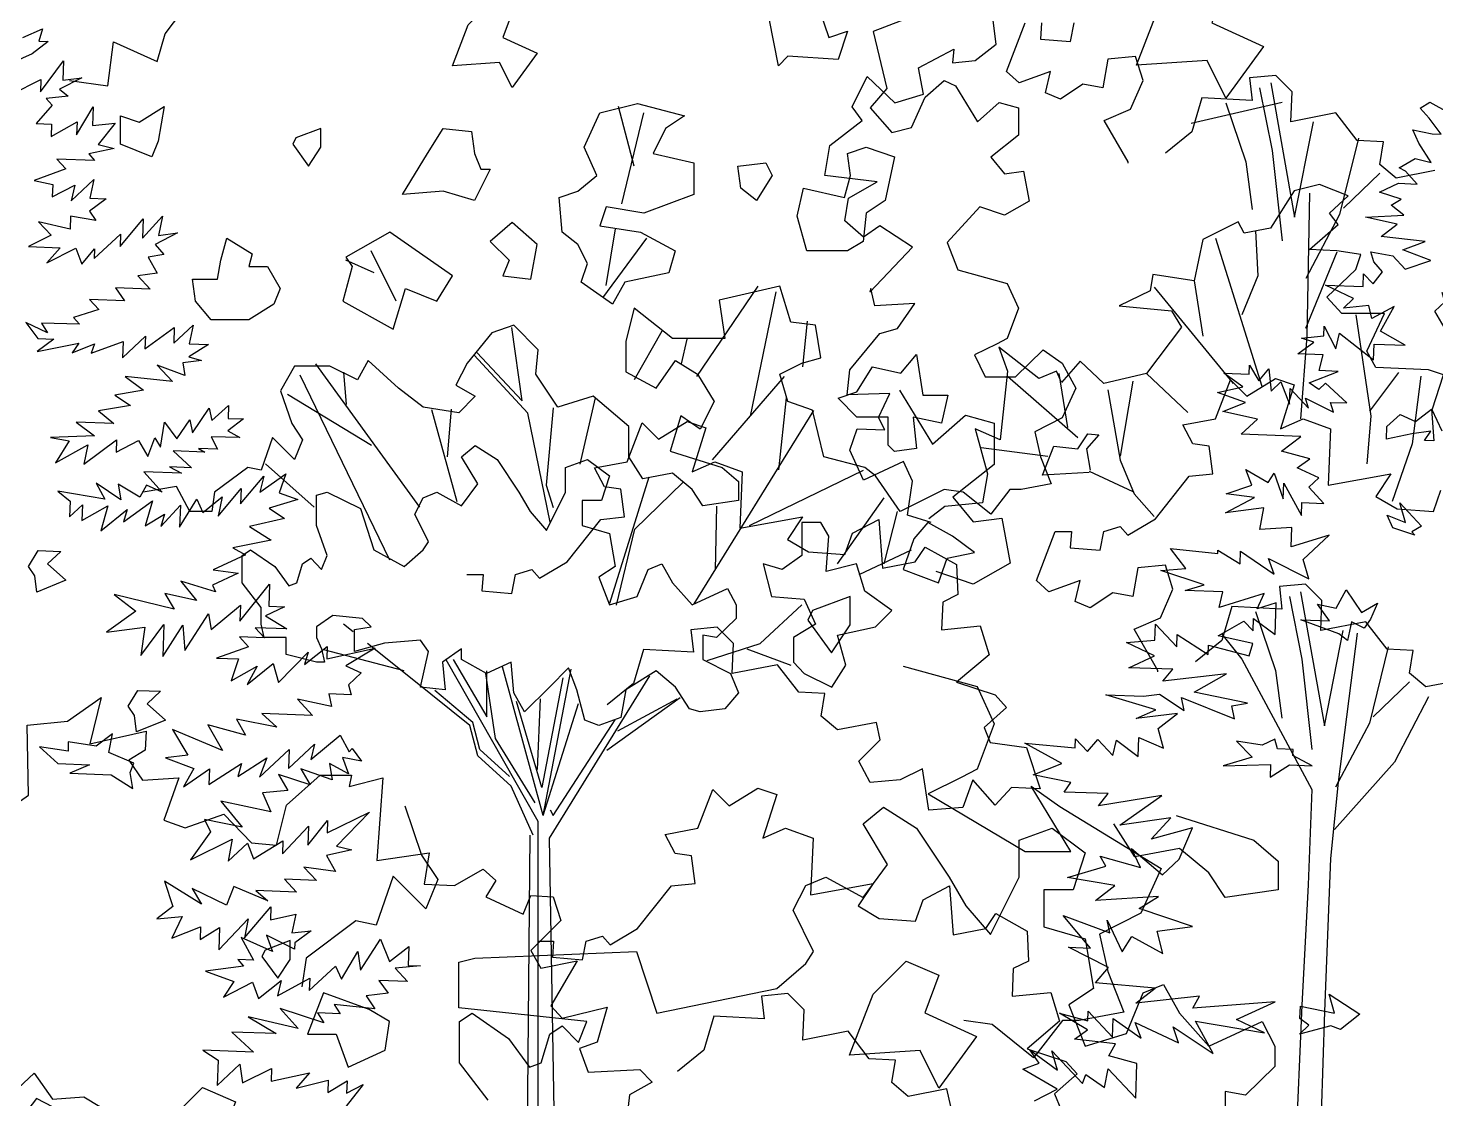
# Model space of a CAD drawing. Header units: inches. Extents: x -11 to 128, y 7 to 56.
# Drawn here: x 43.297 to 43.829, y 23.402 to 23.806 of the extents above; entities that cross this region are included whole.
import ezdxf

# ---------------------------------------------------------------- set-up
doc = ezdxf.new("R2010")
doc.units = ezdxf.units.IN
doc.header["$MEASUREMENT"] = 0
doc.layers.add('CAY', color=94, linetype='Continuous')
doc.layers.add('CAY-3', color=61, linetype='Continuous')
picture_1 = doc.add_image_def('image1.jpg', size_in_pixel=(1680, 1093))

# ---------------------------------------------------------------- blocks, each defined once
blk = doc.blocks.new('A$C76451831')
at = {"layer": 'CAY'}
for p, q in [((4984.6, 1105.9), (4929.6, 1084.7)), ((4333.2, 1082.7), (4347.4, 1101.2)), ((5071.3, 1092.1), (5070.3, 1078.4)), ((5095.6, 1076.3), (5098.8, 1092.1)), ((4326.6, 1059.5), (4333.2, 1082.7)), ((4929.6, 1084.7), (4941, 1036.7)), ((4284.9, 1039.1), (4289.6, 1076)), ((4289.6, 1076), (4326.6, 1059.5)), ((5070.3, 1078.4), (5095.6, 1076.3)), ((4252.7, 1043.4), (4284.9, 1039.1)), ((4973.2, 1029.6), (4989.3, 1043.4)), ((4989.3, 1043.4), (4998.7, 1039.1)), ((5268.6, 1047.8), (5246.4, 1045.7)), ((5246.4, 1045.7), (5248.5, 1026.7)), ((5282.3, 1034.1), (5268.6, 1047.8)), ((4941, 1036.7), (4926.8, 1020.6)), ((4998.7, 1039.1), (5017.2, 1008.8)), ((5281.2, 1008.8), (5282.3, 1034.1)), ((4728.3, 971.5), (4715.1, 1021.6)), ((4926.8, 1020.6), (4945.3, 999.7)), ((4961.8, 1004.1), (4973.2, 1029.6)), ((5017.2, 1008.8), (5035.7, 1024.9)), ((5035.7, 1024.9), (5051.8, 1020.6)), ((5051.8, 1020.6), (5051.8, 997.4)), ((5273.8, 1025), (5197.2, 1007.3)), ((5206.3, 1028.8), (5197.9, 1000.4)), ((5248.5, 1026.7), (5206.3, 1028.8)), ((5390, 1020.2), (5398.3, 1025.4)), ((5397.8, 1011.8), (5390, 1020.2)), ((5398.3, 1025.4), (5413.9, 1016.7)), ((4717.8, 939.8), (4736.3, 1016.3)), ((5319.2, 1016.2), (5281.2, 1008.8)), ((5337.1, 993), (5319.2, 1016.2)), ((5407.8, 998.3), (5397.8, 1011.8)), ((4945.3, 999.7), (4961.8, 1004.1)), ((5051.8, 997.4), (5028.6, 978.9)), ((5197.9, 1000.4), (5175.7, 982.4)), ((5389, 990.8), (5383.9, 1001.9)), ((5383.9, 1001.9), (5400.1, 998.6)), ((5400.1, 998.6), (5407.8, 998.3)), ((5359.3, 991.9), (5337.1, 993)), ((5356.1, 972.9), (5359.3, 991.9)), ((5399.3, 974.6), (5389, 990.8)), ((5028.6, 978.9), (5040, 965.1)), ((5369.8, 961.3), (5356.1, 972.9)), ((5372.4, 970.1), (5385.8, 977.8)), ((5385.8, 977.8), (5399.3, 974.6)), ((5040, 965.1), (5056.1, 967.1)), ((5056.1, 967.1), (5060.8, 941.9)), ((5402.5, 967.7), (5369.8, 961.3)), ((5377.7, 967.2), (5372.4, 970.1)), ((5387.7, 956.4), (5377.7, 967.2)), ((5355.8, 949.4), (5371.9, 957)), ((5374.2, 943.7), (5355.8, 949.4)), ((5371.9, 957), (5387.7, 956.4)), ((5019.2, 937.2), (4991.7, 907.3)), ((5040, 930.1), (5019.2, 937.2)), ((5060.8, 941.9), (5040, 930.1)), ((5365.8, 938.6), (5374.2, 943.7)), ((5376.4, 930.1), (5365.8, 938.6)), ((5344.2, 928.5), (5376.4, 930.1)), ((5370.7, 922.5), (5344.2, 928.5)), ((4704.6, 871.1), (4712.5, 918.7)), ((5357.2, 912.1), (5370.7, 922.5)), ((4701.9, 860.6), (4738.9, 910.7)), ((4991.7, 907.3), (5000.7, 884.1)), ((5394.2, 908.1), (5357.2, 912.1)), ((5375.4, 901.1), (5394.2, 908.1)), ((5399.1, 892.1), (5375.4, 901.1)), ((4509.3, 881.7), (4485.5, 892.2)), ((4527.8, 857.9), (4506.6, 900.2)), ((5351, 891), (5348.6, 899.3)), ((5348.6, 899.3), (5367.1, 895.9)), ((5358.4, 882.6), (5351, 891)), ((5367.1, 895.9), (5377.5, 884.7)), ((5377.5, 884.7), (5399.1, 892.1)), ((5000.7, 884.1), (5042.4, 872.7)), ((5342.1, 870.1), (5342.5, 880.9)), ((5342.5, 880.9), (5350.4, 872.5)), ((5350.4, 872.5), (5358.4, 882.6)), ((4781, 794.5), (4832.5, 870.4)), ((4850.9, 870.4), (4799.8, 858.6)), ((4826.2, 761), (4847.8, 865.6)), ((4860, 840.1), (4850.9, 870.4)), ((5042.4, 872.7), (5051.8, 851.9)), ((5310.5, 871.2), (5342.1, 870.1)), ((5334.1, 859.9), (5310.5, 871.2)), ((4799.8, 858.6), (4804.6, 826.3)), ((5325.6, 852), (5334.1, 859.9)), ((5347, 854), (5325.6, 852)), ((5349.4, 843.1), (5347, 854)), ((4728.3, 851.9), (4721.2, 824)), ((4760.5, 826.3), (4728.3, 851.9)), ((5051.8, 851.9), (5042.4, 826.3)), ((5368.3, 853.3), (5349.4, 843.1)), ((5356.7, 832.4), (5368.3, 853.3)), ((4608.4, 831), (4587.6, 805.5)), ((4626.9, 837.7), (4608.4, 831)), ((4634, 774), (4625.3, 835.7)), ((4647.3, 816.9), (4626.9, 837.7)), ((4728.6, 791.9), (4751.7, 832.8)), ((4880.8, 837.7), (4860, 840.1)), ((4870.1, 802.5), (4874.1, 840.9)), ((4885.5, 810.2), (4880.8, 837.7)), ((5309, 828.6), (5309.3, 836.7)), ((5309.3, 836.7), (5319, 817.8)), ((5319, 817.8), (5322.2, 830.9)), ((5322.2, 830.9), (5350.9, 808.5)), ((5377.6, 820.8), (5356.7, 832.4)), ((4721.2, 824), (4721.2, 798.4)), ((4804.6, 826.3), (4760.5, 826.3)), ((4768, 805.1), (4772.9, 825.9)), ((5033.3, 821.6), (5014.8, 812.5)), ((5042.4, 826.3), (5033.3, 821.6)), ((5287.1, 813.5), (5300.6, 823.4)), ((5290.3, 826.5), (5309, 828.6)), ((5300.6, 823.4), (5290.3, 826.5)), ((5350.9, 808.5), (5351.3, 821.7)), ((5351.3, 821.7), (5377.6, 820.8)), ((4504.2, 807.8), (4495.2, 791.7)), ((4529.8, 784.6), (4504.2, 807.8)), ((4638.7, 763.4), (4593.5, 812.2)), ((4595.8, 814.5), (4634, 774)), ((4645.4, 796.4), (4647.3, 816.9)), ((4746.8, 784.6), (4762.9, 807.8)), ((4762.9, 807.8), (4781.4, 796.4)), ((4869.4, 805.5), (4885.5, 810.2)), ((5014.8, 812.5), (5023.9, 794.1)), ((5049.4, 794.1), (5072.6, 816.9)), ((5072.6, 816.9), (5088.7, 805.5)), ((5308.4, 812.7), (5287.1, 813.5)), ((5305.2, 799.3), (5308.4, 812.7)), ((4442.1, 803.1), (4430.3, 782.3)), ((4472, 803.1), (4442.1, 803.1)), ((4522.3, 639.8), (4446.8, 795.6)), ((4547.7, 684.5), (4460.2, 805.1)), ((4495.2, 791.7), (4472, 803.1)), ((4485.8, 770.9), (4483.8, 797.9)), ((4587.6, 805.5), (4578.1, 787)), ((4663.8, 768.5), (4645.4, 796.4)), ((4721.2, 798.4), (4746.8, 784.6)), ((4781.4, 796.4), (4795.5, 773.2)), ((4794.3, 724.1), (4854.9, 794.5)), ((4850.9, 796.4), (4869.4, 805.5)), ((4857.6, 773.2), (4850.9, 796.4)), ((5088.7, 805.5), (5100.1, 784.6)), ((5240.9, 785.6), (5224.9, 797.1)), ((5224.9, 797.1), (5246.2, 796.3)), ((5246.2, 796.3), (5246.5, 804)), ((5246.5, 804), (5254.2, 790.6)), ((5254.2, 790.6), (5262.7, 800.7)), ((5262.7, 800.7), (5264.7, 782.1)), ((5296.7, 789.1), (5321.1, 798.7)), ((5321.1, 798.7), (5305.2, 799.3)), ((4550.6, 768.5), (4529.8, 784.6)), ((4578.1, 787), (4594.3, 777.9)), ((4951.7, 782.9), (4979.4, 737.5)), ((5023.9, 794.1), (5049.4, 794.1)), ((5100.1, 784.6), (5088.7, 759.5)), ((5219.4, 781), (5240.9, 785.6)), ((5264.7, 782.1), (5272.7, 790)), ((5272.7, 790), (5280.2, 771.1)), ((5280.2, 771.1), (5280.7, 784.3)), ((5280.7, 784.3), (5296, 767.8)), ((5304.7, 783.4), (5296.7, 789.1)), ((5310.3, 788.7), (5304.7, 783.4)), ((5328.3, 772.2), (5310.3, 788.7)), ((4430.3, 782.3), (4439.8, 754.7)), ((4507, 736.3), (4436.2, 779.1)), ((4594.3, 777.9), (4580.5, 763.8)), ((4693.7, 777.9), (4663.8, 768.5)), ((4682.7, 720.5), (4695.7, 776.4)), ((4723.6, 752.4), (4693.7, 777.9)), ((4795.5, 773.2), (4783.7, 750)), ((4850.1, 715.8), (4856.4, 776.4)), ((4878.5, 766.1), (4857.6, 773.2)), ((5243.1, 772.4), (5219.4, 781)), ((5223.8, 764.9), (5243.1, 772.4)), ((5296, 767.8), (5293.5, 776.1)), ((5293.5, 776.1), (5317.1, 764.4)), ((5314.7, 772.6), (5328.3, 772.2)), ((5317.1, 764.4), (5314.7, 772.6)), ((4580.5, 763.8), (4550.6, 768.5)), ((4579.1, 689), (4557.9, 766.3)), ((4571.1, 726.8), (4574.5, 766.9)), ((4657.5, 671.8), (4638.7, 763.4)), ((4659.9, 768.1), (4654, 702.8)), ((4767.6, 761.4), (4758.6, 731.5)), ((4783.7, 750), (4767.6, 761.4)), ((4778.7, 602.9), (4879.6, 765.8)), ((4887.9, 726.8), (4878.5, 766.1)), ((4979.4, 737.5), (5007.1, 761.7)), ((5007.1, 761.7), (5031.3, 755.2)), ((5088.7, 759.5), (5065.6, 747.7)), ((5253, 758.5), (5223.8, 764.9)), ((4439.8, 754.7), (4448.8, 741)), ((4723.6, 726.8), (4723.6, 752.4)), ((5031.3, 755.2), (5031.3, 720.4)), ((5065.6, 747.7), (5070.3, 726.8)), ((5239.5, 745.8), (5253, 758.5)), ((4423.7, 742.9), (4414.2, 715.4)), ((4430.3, 736.3), (4423.7, 742.9)), ((4442.1, 724.5), (4430.3, 736.3)), ((4448.8, 741), (4442.1, 724.5)), ((5289.7, 744), (5239.5, 745.8)), ((5273.4, 731.5), (5289.7, 744)), ((4735.4, 708.3), (4723.6, 726.8)), ((4758.6, 731.5), (4802.2, 717.8)), ((4922.5, 717.8), (4887.9, 726.8)), ((5070.3, 726.8), (5079.3, 704)), ((5297.2, 725.2), (5273.4, 731.5)), ((5286.5, 717.4), (5297.2, 725.2)), ((4402.8, 717.8), (4374.9, 696.9)), ((4414.2, 715.4), (4402.8, 717.8)), ((4458.8, 684.4), (4417.8, 720.8)), ((4760.5, 713.1), (4735.4, 708.3)), ((4777, 699.3), (4760.5, 713.1)), ((4802.2, 717.8), (4816, 706)), ((4825.4, 669), (4921.3, 715.4)), ((4931.5, 710.7), (4922.5, 717.8)), ((5031.3, 720.4), (4996.5, 692.7)), ((5248.4, 702.9), (5243.4, 716.2)), ((5243.4, 716.2), (5262.1, 705.1)), ((5262.1, 705.1), (5267.3, 713.1)), ((5267.3, 713.1), (5274.7, 691.5)), ((5304.8, 709.1), (5286.5, 717.4)), ((4342.7, 701.7), (4314.8, 696.9)), ((4354.1, 680.8), (4342.7, 701.7)), ((4654, 702.8), (4659.9, 684)), ((4707.6, 603.7), (4740.9, 709.9)), ((4728.7, 665.9), (4769.2, 705.2)), ((4816, 706), (4816, 689.9)), ((4952.3, 680.8), (4931.5, 710.7)), ((5079.3, 704), (5054.2, 699.3)), ((5226.8, 695.5), (5248.4, 702.9)), ((5274.7, 691.5), (5275.2, 704.7)), ((5275.2, 704.7), (5290.1, 677.4)), ((5296.4, 701.2), (5304.8, 709.1)), ((5309, 687.6), (5296.4, 701.2)), ((4374.9, 696.9), (4372.6, 680.8)), ((4786.1, 685.5), (4777, 699.3)), ((4816, 689.9), (4786.1, 685.5)), ((4899.3, 636.8), (4938.6, 692.2)), ((4989.3, 699.3), (4952.3, 680.8)), ((5005.4, 696.9), (4989.3, 699.3)), ((4996.5, 692.7), (5013.6, 672)), ((5028.6, 678.5), (5005.4, 696.9)), ((5044.7, 699.3), (5028.6, 678.5)), ((5054.2, 699.3), (5044.7, 699.3)), ((5226.3, 679.6), (5250.7, 692.4)), ((5250.7, 692.4), (5226.8, 695.5)), ((5290.1, 677.4), (5290.5, 688.3)), ((5290.5, 688.3), (5309, 687.6)), ((4372.6, 680.8), (4354.1, 680.8)), ((4796.7, 631.7), (4797.9, 685.1)), ((4938.6, 636.8), (4950, 680.8)), ((5258.6, 683.9), (5226.3, 679.6)), ((5255.2, 665.5), (5258.6, 683.9)), ((4713.4, 601.8), (4728.7, 665.9)), ((5013.6, 672), (5037.8, 675)), ((5037.8, 675), (5044.9, 637.2)), ((5282, 667.2), (5255.2, 665.5)), ((5281.5, 650.9), (5282, 667.2)), ((5313.5, 660.7), (5281.5, 650.9)), ((5291.5, 640.2), (5313.5, 660.7)), ((4917.8, 627.7), (4961.8, 648.6)), ((5179.9, 649.5), (5219.6, 645.4)), ((5192.9, 632.7), (5179.9, 649.5)), ((5219.6, 645.4), (5219.7, 648.1)), ((5219.7, 648.1), (5238.4, 636.6)), ((5238.4, 636.6), (5238.7, 647.4)), ((5238.7, 647.4), (5267.1, 627.9)), ((5262.5, 641.2), (5296.4, 624.1)), ((5267.1, 627.9), (5262.5, 641.2)), ((5296.4, 624.1), (5291.5, 640.2)), ((5013.6, 619.5), (4982.4, 630.1)), ((5044.9, 637.2), (5013.6, 619.5)), ((5171.6, 631.2), (5192.9, 632.7)), ((5208.3, 619), (5171.6, 631.2)), ((5192.3, 614.2), (5208.3, 619)), ((5224, 613.1), (5192.3, 614.2)), ((5220.8, 600), (5224, 613.1)), ((5258.8, 611.8), (5220.8, 600)), ((5252.9, 598.9), (5258.8, 611.8)), ((4834.4, 569.5), (4869.4, 602.2)), ((5268.9, 603.8), (5252.9, 598.9)), ((5268, 577.1), (5268.9, 603.8)), ((4491.5, 579.5), (4483.4, 586)), ((5166.8, 572.4), (5167.3, 586)), ((5167.3, 586), (5185.2, 566.8)), ((5219.9, 576), (5241.7, 588.4)), ((5241.7, 588.4), (5249.5, 580.4)), ((5249.5, 580.4), (5249.9, 590.8)), ((5249.9, 590.8), (5268, 577.1)), ((4541.2, 539.6), (4503.7, 569.7)), ((4789.6, 555.4), (4834.4, 569.5)), ((5142.7, 570.6), (5166.8, 572.4)), ((5166.3, 559.3), (5142.7, 570.6)), ((5185.2, 566.8), (5185.5, 577.2)), ((5185.5, 577.2), (5211.7, 560.4)), ((5249.2, 569.6), (5219.9, 576)), ((5246.1, 559.2), (5249.2, 569.6)), ((4534.5, 546.7), (4466.9, 564.4)), ((4823, 565.2), (4860, 551.4)), ((5144.7, 549.2), (5166.3, 559.3)), ((5211.7, 560.4), (5212, 568.1)), ((5212, 568.1), (5246.1, 559.2)), ((4647.3, 419.7), (4569.9, 556)), ((4575.8, 556.2), (4604.1, 507.8)), ((4604.1, 507.8), (4604.1, 546.7)), ((4651.6, 424.8), (4617.3, 549.9)), ((4651.6, 424.8), (4675, 548.1)), ((5181.8, 547.9), (5144.7, 549.2)), ((5173.3, 537.8), (5181.8, 547.9)), ((4589.9, 500.7), (4541.2, 539.6)), ((4602.9, 544.4), (4611.2, 489.7)), ((4668.2, 540.8), (4650.5, 448.4)), ((4656.8, 405.9), (4741.3, 542.4)), ((5227, 544), (5173.3, 537.8)), ((5199.7, 528.7), (5227, 544)), ((4592.3, 503.1), (4560.4, 530.2)), ((4646.9, 463.7), (4649.3, 523.1)), ((4705.1, 479.9), (4766.8, 524.3)), ((4714.5, 496), (4764.5, 523.1)), ((5125.3, 526.3), (5157, 525.2)), ((5167.5, 513.9), (5125.3, 526.3)), ((5157, 525.2), (5170.6, 527)), ((5170.6, 527), (5191.5, 513.1)), ((5189.1, 524.1), (5233.8, 506.2)), ((5191.5, 513.1), (5189.1, 524.1)), ((5244.7, 519.4), (5199.7, 528.7)), ((4650.5, 448.4), (4629.2, 520.8)), ((4651.6, 424.8), (4681.2, 519.2)), ((5150.9, 506.4), (5167.5, 513.9)), ((5185.9, 510.6), (5150.9, 506.4)), ((5169.6, 498), (5185.9, 510.6)), ((5231.5, 517.1), (5244.7, 519.4)), ((5233.8, 506.2), (5231.5, 517.1)), ((4596.6, 475.1), (4589.9, 500.7)), ((4598.2, 480.3), (4592.3, 503.1)), ((4659.9, 424.8), (4712.2, 505.4)), ((5174, 481.5), (5169.6, 498)), ((4611.2, 489.7), (4644.6, 435.4)), ((5099.7, 481.8), (5100, 489.5)), ((5100, 489.5), (5110.1, 478.8)), ((5110.1, 478.8), (5118.6, 488.9)), ((5118.6, 488.9), (5131.2, 475.3)), ((5131.2, 475.3), (5134.4, 488.3)), ((5134.4, 488.3), (5152.5, 474.6)), ((5152.5, 474.6), (5153.1, 490.4)), ((5153.1, 490.4), (5174, 481.5)), ((4624.5, 449.6), (4596.6, 475.1)), ((4623.3, 457.8), (4598.2, 480.3)), ((5057.3, 485.6), (5099.7, 481.8)), ((5088.4, 468.6), (5057.3, 485.6)), ((5064.1, 459.1), (5088.4, 468.6)), ((5096, 452.5), (5064.1, 459.1)), ((5090.3, 444.6), (5096, 452.5)), ((4643, 408.3), (4624.5, 449.6)), ((5062.5, 449.6), (5086.7, 432.5)), ((5127.4, 443.3), (5090.3, 444.6)), ((5119.3, 433.1), (5127.4, 443.3)), ((5172.7, 441.7), (5119.3, 433.1)), ((5137.3, 416.6), (5172.7, 441.7)), ((4657.5, 429.5), (4659.9, 424.8)), ((4647.3, 135.4), (4647.3, 419.7)), ((5180.2, 422.8), (5137.3, 416.6)), ((5163.7, 404.8), (5180.2, 422.8)), ((4638.3, 140.1), (4640.6, 408.3)), ((4661.5, 135.4), (4656.8, 405.9)), ((5198.4, 414.5), (5163.7, 404.8)), ((5187.1, 388.1), (5198.4, 414.5)), ((5154.7, 381.1), (5147.1, 397.2)), ((5147.1, 397.2), (5173, 375)), ((5093.2, 372.8), (5125.3, 382.1)), ((5120.6, 390.5), (5154.7, 381.1)), ((5125.3, 382.1), (5120.6, 390.5)), ((5171.9, 380.3), (5154.8, 342.6)), ((5173, 375), (5187.1, 388.1)), ((5132.9, 366), (5093.2, 372.8)), ((5116.6, 353.4), (5132.9, 366)), ((5169.7, 356.6), (5116.6, 353.4)), ((5153.5, 346.7), (5169.7, 356.6)), ((5198.3, 331.5), (5153.5, 346.7)), ((5112.4, 313.2), (5089.4, 340.8)), ((5089.4, 340.8), (5128.7, 326.2)), ((5154.8, 342.6), (5120.1, 324.9)), ((5126.4, 336.8), (5139.1, 310)), ((5128.7, 326.2), (5126.4, 336.8)), ((5120.1, 324.9), (5127.1, 293.6)), ((5139.1, 310), (5147.2, 322.9)), ((5147.2, 322.9), (5173.5, 308.8)), ((5168.7, 327.6), (5198.3, 331.5)), ((5173.5, 308.8), (5168.7, 327.6)), ((5093.9, 313.9), (5112.4, 313.2)), ((5127.7, 296.8), (5093.9, 313.9)), ((5116.8, 284), (5127.7, 296.8)), ((5127.1, 293.6), (5140.7, 259.4)), ((5167, 279.6), (5116.8, 284)), ((5150.7, 267), (5167, 279.6)), ((5204.4, 272.8), (5150.7, 267)), ((5198.6, 262.6), (5204.4, 272.8)), ((5268.1, 267.9), (5198.6, 262.6)), ((5235.4, 253.2), (5268.1, 267.9)), ((5029.8, 248.8), (5005.7, 252.3)), ((5088.8, 252.3), (5064.6, 221)), ((5110, 244.4), (5086.5, 258.4)), ((5086.5, 258.4), (5110.3, 252.1)), ((5103, 252.3), (5088.8, 252.3)), ((5140.7, 259.4), (5103, 252.3)), ((5110.3, 252.1), (5110.6, 260.2)), ((5110.6, 260.2), (5131.1, 238.2)), ((5131.1, 238.2), (5131.7, 254.1)), ((5131.7, 254.1), (5155.1, 237.4)), ((5155.1, 237.4), (5150.1, 250.7)), ((5150.1, 250.7), (5186.7, 233.6)), ((5200.9, 251.6), (5259, 241.9)), ((5215.8, 224.4), (5200.9, 251.6)), ((5259, 241.9), (5235.4, 253.2)), ((5064.6, 221), (5029.8, 248.8)), ((5098.9, 236.6), (5110, 244.4)), ((5186.7, 233.6), (5182.2, 246.9)), ((5182.2, 246.9), (5215.8, 224.4)), ((5069.2, 216.4), (5061.4, 227.5)), ((5061.4, 227.5), (5084.8, 210.4)), ((5080, 226.9), (5105.7, 199.2)), ((5084.8, 210.4), (5080, 226.9)), ((5133.6, 232.7), (5098.9, 236.6)), ((5127.8, 222.5), (5133.6, 232.7)), ((5055.4, 211.4), (5069.2, 216.4)), ((5151.6, 216.2), (5127.8, 222.5)), ((5150.6, 186.8), (5151.6, 216.2)), ((5084.3, 194.5), (5055.4, 211.4)), ((5105.7, 199.2), (5108.7, 206.8)), ((5108.7, 206.8), (5124.2, 195.8)), ((5124.2, 195.8), (5127.5, 211.6)), ((5127.5, 211.6), (5150.6, 186.8)), ((5065.3, 184.8), (5084.3, 194.5))]:
    blk.add_line(p, q, dxfattribs=at)
for points in [[(5211.6, 1674.3), (5232.7, 1689.1), (5231.6, 1748.1), (5265.4, 1751.3), (5293.9, 1771.3), (5284.4, 1732.3), (5331.8, 1742.9), (5330.8, 1727), (5317.1, 1718.6), (5328.7, 1701.7), (5359.3, 1703.8), (5346.6, 1668), (5364.5, 1661.6), (5397.2, 1673.2), (5420.4, 1649), (5441.5, 1646.9), (5450, 1680.6), (5478.4, 1705.9), (5504.8, 1705.9), (5502.7, 1696.5), (5531.2, 1703.8), (5525.9, 1634.2), (5570.2, 1640.6), (5566, 1614.2), (5591.3, 1613.1), (5615.5, 1626.8), (5626.1, 1617.3), (5617.7, 1603.6), (5649.3, 1588.9), (5655.6, 1604.7), (5674.6, 1603.6), (5680.9, 1583.6), (5655.6, 1558.3), (5664.1, 1543.5), (5694.7, 1549.8), (5672.5, 1511.9), (5682, 1501.3), (5720, 1510.8), (5711.5, 1481.3), (5696.8, 1476), (5704.1, 1456), (5747.4, 1458.1), (5757.9, 1447.5), (5738.9, 1437), (5733.7, 1392.7)], [(530, 749.3), (509.9, 755.6), (514.2, 784.1), (506.8, 800.9), (473, 785.1), (461.4, 810.4), (467.7, 828.4), (490.9, 827.3), (485.7, 837.9), (495.2, 857.9), (459.3, 856.8), (461.4, 877.9), (486.7, 908.5), (501.5, 912.7), (516.3, 933.8), (482.5, 931.7), (479.3, 946.5), (478.3, 943.3), (514.2, 981.3), (486.7, 999.2), (473, 989.7), (457.2, 1003.4), (460.4, 1022.4), (484.6, 1036.1), (440.3, 1041.4), (444.5, 1066.7), (472, 1087.8), (463.5, 1099.4), (476.2, 1124.7), (499.4, 1102.6), (523.6, 1110), (519.4, 1132.1), (549, 1147.9), (547.9, 1136.3), (566.9, 1138.4), (584.8, 1152.1), (581.7, 1176.4)], [(4213.4, 1079.7), (4230, 1086.9), (4226.9, 1076.5), (4234.6, 1076.3), (4221.1, 1065.9), (4205, 1058.7)], [(4204.1, 1032), (4228.5, 1044.3), (4228.1, 1033.9), (4247.6, 1060), (4247.1, 1043.7), (4263, 1045.8), (4244.1, 1036.1), (4251.6, 1030.3), (4232.9, 1028.3), (4238.2, 1022.7), (4224.5, 1007.3), (4237.6, 1006.8), (4237.3, 996.4), (4259, 1008.8), (4258.6, 997.9), (4272.6, 1021.5), (4272, 1005.6), (4291.1, 1007.7), (4276.9, 989.6), (4290.4, 986.4), (4268.9, 981.7), (4273.7, 976.1), (4242, 977.2), (4249.5, 969.2), (4222.8, 959.3), (4238.6, 956), (4238.2, 945.6), (4257.1, 955.4), (4254, 942.3), (4273.2, 960.2), (4269.9, 944.5), (4283.5, 944), (4269.5, 933.6), (4274.7, 925.7), (4253.5, 929.2), (4253.1, 918.3), (4226.6, 924.7), (4237.1, 913.4), (4218.2, 903.7), (4244.9, 902.7), (4233.5, 890), (4258, 902.3), (4263, 889), (4273.8, 901.7), (4273.5, 893.6), (4295.6, 914.1), (4295.2, 903.7), (4314.6, 927.1), (4314, 910.8), (4331, 929.2), (4327.7, 913), (4343.6, 915.2), (4324.7, 905.4), (4332.1, 897), (4318.9, 894.7), (4326.6, 881.3), (4310.2, 879.2), (4320.7, 867.9), (4291.3, 868.9), (4299.1, 858.2), (4269.6, 859.3), (4277.5, 850.8), (4256, 843.9), (4261.2, 838.3), (4229.1, 839.4), (4234.2, 831), (4215.9, 839.8), (4225.9, 826.3), (4239.5, 825.9), (4225.5, 815.5), (4260.6, 822.4), (4254.9, 814.4), (4273.8, 821.9), (4270.8, 813.9), (4297.8, 823.8), (4297.4, 810.2), (4316.6, 828.2), (4316.2, 817.7), (4340.9, 835.5), (4340.4, 822.3), (4356.8, 837.6), (4353.5, 821.9), (4369.8, 821.3), (4353.1, 811), (4363.9, 807.9), (4348, 805.8), (4349.9, 795.3), (4326.6, 803.8), (4339.3, 790.2), (4299.5, 794.3), (4315, 782.9), (4290.8, 778.7), (4304.1, 770.1), (4277.2, 765.6), (4290, 754.7), (4258.3, 755.8), (4273.8, 744.4), (4236.6, 743), (4252.3, 740.2), (4240.8, 721.6), (4268.1, 736.9), (4264.8, 720.7), (4292.2, 741.1), (4291.9, 730.6), (4310.8, 740.4), (4318.5, 727), (4324.5, 742.7), (4329.2, 734.8), (4332.6, 756), (4343, 742), (4354, 757.9), (4356.3, 747), (4370.2, 767.8), (4372.6, 757.3), (4386.6, 770), (4386.2, 759.1), (4399.3, 758.6), (4385.9, 748.7), (4396.1, 742.9), (4372.1, 743.7), (4377.2, 733.1), (4361.3, 733.7), (4366.6, 730.8), (4339.9, 731.7), (4355.3, 717.6), (4336.8, 718.2), (4347, 712.9), (4315.3, 714), (4330.6, 697.1), (4317.6, 703), (4311.9, 692.8), (4293.7, 703.8), (4295.9, 690.6), (4275.1, 704.5), (4282.3, 691.1), (4242.7, 697.9), (4253.3, 689.4), (4252.8, 676.3), (4263.6, 686.3), (4263.1, 673.2), (4284.9, 685.6), (4279.1, 664.5), (4301.1, 682.3), (4298, 672), (4322.6, 689.7), (4316.4, 668.6), (4332.6, 678.5), (4329.6, 668.1), (4346.1, 686.1), (4345.4, 667.6), (4359.8, 691.1), (4364.9, 680), (4381.2, 693.1), (4377.9, 676.9), (4397.3, 700.2), (4396.8, 687.1), (4416.2, 710.4), (4413, 696.9), (4434.9, 712.5), (4429.3, 696.4), (4445, 690.8), (4420.7, 683.5), (4433.6, 674.9), (4404.3, 668.2), (4422.5, 656.7), (4390.1, 650.1), (4400.8, 644.3), (4373.6, 631.7), (4394.8, 628.7), (4373.2, 618.6), (4375.7, 613), (4346.5, 622.2), (4359.6, 605.9), (4333, 611.8), (4340.7, 598.4), (4290.4, 611), (4308.5, 596.8), (4283.9, 579.1), (4316.2, 583.4), (4312.6, 559.5), (4332.1, 585.5), (4331.2, 558.8), (4348, 585), (4349.9, 563.6), (4369.6, 594.7), (4371.9, 581.4), (4396.6, 601.9), (4396.1, 588.3), (4421.2, 619.6), (4420.6, 601), (4433.7, 600.6), (4417.6, 593), (4435.8, 581.9), (4409.1, 582.8), (4416.9, 574.4), (4395.7, 575.2), (4403.5, 566.7), (4376.5, 557.2), (4395, 556.6), (4388.9, 538.2), (4410.7, 550.6), (4402.4, 535), (4424.3, 552.8), (4428.8, 536.8), (4453.7, 562.3), (4450.6, 551.9), (4469.7, 567.1), (4469.3, 556.7), (4510, 565.7), (4485.4, 550.7), (4498.4, 544.8), (4487.6, 534.8), (4490, 526.5), (4471, 527.2), (4473.4, 516.7), (4444.6, 522.7), (4457.2, 509.1), (4414.7, 510.6), (4427.4, 499.2), (4393.2, 505.9), (4400.9, 492.5), (4369.1, 501.3), (4381.4, 479.5), (4339.5, 497.3), (4352.3, 475.6), (4333.6, 473.5), (4357.4, 464.5), (4348.7, 449), (4370.5, 464.1), (4370, 450.9), (4397.4, 468.6), (4394.3, 457.8), (4418.8, 473.3), (4412.8, 457.1), (4437.7, 480.3), (4437.1, 464.5), (4459.1, 485), (4455.9, 472), (4480.7, 492.4), (4488.3, 478.5), (4490.7, 481.2), (4498.5, 470.5), (4482.7, 473.7), (4487.7, 460), (4471.7, 468.7), (4473.9, 455), (4447.5, 464.1), (4455.2, 450.7), (4428.8, 459.3), (4436.5, 445.9), (4415.1, 443.9), (4422.2, 427.8), (4380, 437), (4398.2, 415), (4366.3, 421.6), (4371.3, 411), (4354.7, 387.5), (4389.7, 404.9), (4386.3, 386.4), (4402.7, 401.7), (4407.7, 388.4), (4432.3, 403.4), (4431.9, 392.6), (4454, 415.8), (4453.4, 400), (4470, 420.7), (4469.7, 410.3), (4505.2, 427.6), (4477.4, 399.1), (4490.4, 396), (4469, 391.3), (4476.7, 377.8), (4450.1, 381.5), (4460.6, 370.2), (4433.8, 371.2), (4443.9, 360.4), (4409.5, 361.6), (4419.6, 353.1), (4391, 365), (4385, 349.3), (4356.1, 363.5), (4363.8, 350.1), (4332.7, 369.7), (4339.7, 348.2), (4326.2, 337.8), (4347.6, 339.7), (4338.8, 321.5), (4363.1, 331), (4362.7, 320.6), (4379, 330.5), (4378.3, 311.9), (4403.2, 337.8), (4400, 322), (4422.2, 348), (4421.8, 337.1), (4443.2, 341.8), (4440, 326.1), (4456.3, 327.8), (4442.4, 317.8), (4442.2, 312.4), (4418.6, 324.1), (4423.6, 310.3), (4397.2, 322.1), (4407.5, 303.2), (4394.3, 303.7), (4399.1, 298), (4367.2, 293.7), (4391, 285.2), (4382.3, 271.9), (4406.8, 284.6), (4411.8, 270.9), (4430.9, 286.1), (4427.7, 273), (4455, 287.9), (4454.6, 277.5), (4476.6, 298.1), (4481.7, 287), (4495.6, 310.5), (4497.8, 294.6), (4514.6, 320.8), (4522.1, 301.9), (4538.4, 314.5), (4537.8, 298.6), (4548.2, 298.3), (4526.8, 296.3), (4537.3, 285.1), (4513.3, 285.9), (4521.1, 275.2), (4502.5, 273.1), (4509.8, 262), (4475.5, 265.9), (4480.6, 258), (4461.6, 258.7), (4466.8, 250.4), (4430.1, 262.5), (4445.3, 245.7), (4403.1, 255.3), (4426.6, 241.3), (4389.5, 242.6), (4407.5, 225.7), (4364.9, 227.2), (4377.8, 219), (4377, 197.7), (4396.2, 215.6), (4398.4, 199.7), (4422.9, 212), (4422.5, 201.1), (4454.9, 208.2), (4443.6, 195.4), (4470.5, 202.2), (4470.2, 191.8), (4486.4, 201.6), (4486, 191.2), (4499.9, 198.4), (4485.6, 180.3)], [(5144.1, 974), (5144.1, 975), (5124.1, 1009.8), (5146.2, 1019.3), (5156.8, 1043.6), (5150.4, 1063.6), (5127.2, 1061.5), (5123, 1037.3), (5106.1, 1040.4), (5087.2, 1027.8), (5074.5, 1033.1), (5078.7, 1051), (5052.3, 1041.5), (5041.8, 1051), (5057.6, 1092.1)], [(960.3, 826.2), (951.8, 844.2), (961.3, 873.7), (948.7, 877.9), (904.4, 880), (897, 893.7), (911.8, 925.4), (875.9, 925.4), (863.3, 939.1), (887.5, 962.3), (891.7, 975), (871.7, 978.1), (848.5, 979.2), (872.7, 1000.3), (865.4, 1009.8), (881.2, 1024.5), (856.9, 1034), (835.8, 1028.7), (815.8, 997.1), (793.6, 992.9), (788.4, 1002.4), (758.8, 987.6), (751.5, 952.8), (716.7, 958.1), (714.5, 944.4), (688.2, 931.7), (732.5, 927.5), (740.9, 913.8), (711.4, 874.8), (675.5, 866.3), (655.5, 885.3), (639.7, 867.4), (635.4, 876.9), (620.7, 870.5), (586.9, 896.9), (594.3, 876.9), (588, 818.9), (566.9, 828.4), (577.4, 790.4), (573.2, 766.1), (541.6, 763), (527.9, 752.4)], [(5254.8, 1037.3), (5265.4, 984.5), (5273.8, 908.6)], [(5264.3, 1041.5), (5284.4, 928.6), (5300.2, 1008.8)], [(848.5, 1026.6), (846.4, 906.4), (841.1, 836.8)], [(5226.4, 1024.6), (5243.2, 975), (5248.5, 935)], [(769.4, 988.7), (808.4, 864.2)], [(803.1, 995), (805.2, 957), (791.5, 924.3)], [(5338.2, 995.1), (5322.3, 930.7), (5293.9, 877)], [(871.7, 977.1), (845.3, 912.7)], [(5356.1, 965.6), (5325.5, 936)], [(751.5, 952.8), (758.8, 906.4)], [(717.7, 947.5), (784.2, 866.3)], [(887.5, 924.3), (900.2, 838.9), (897, 798.8)], [(594.3, 872.7), (653.4, 821)], [(634.4, 741.9), (648.1, 741.9), (647, 728.2), (672.4, 726.1), (675.5, 741.9), (689.2, 746.1), (695.6, 738.7), (718.8, 752.4), (747.2, 788.3), (767.3, 790.4), (764.1, 813.6), (750.4, 815.7), (742, 831.5), (769.4, 836.8), (782, 869.5), (795.8, 855.8), (820, 870.5), (835.8, 865.3), (824.2, 828.4), (843.2, 836.8), (866.4, 828.4), (864.3, 780.9), (917, 790.4), (904.4, 771.4), (922.3, 760.9), (952.9, 758.7), (959.2, 776.7)], [(979.3, 617.4), (946.6, 611.1), (932.9, 622.7), (936, 641.7), (913.9, 642.7), (895.9, 665.9), (858, 658.6), (859, 683.9), (845.3, 697.6), (823.2, 695.5), (825.3, 676.5), (783.1, 678.6), (774.7, 650.1), (752.5, 632.2)], [(637.6, 874.8), (644.9, 829.4)], [(699.8, 868.4), (689.2, 805.2)], [(711.4, 874.8), (746.2, 842.1)], [(923.4, 875.8), (899.1, 843.1)], [(942.4, 872.7), (935, 815.7), (918.1, 767.2)], [(678.7, 861.1), (689.2, 802), (700.8, 773.5), (717.7, 754.5)], [(662.9, 791.4), (623.8, 789.3), (633.3, 813.6), (653.4, 811.5), (661.8, 824.1), (671.3, 823.1), (660.8, 811.5), (663.9, 793.6)], [(572.2, 812.5), (628.1, 805.2)], [(662.9, 792.5), (699.8, 775.6)], [(720.9, 623.7), (720.9, 624.8), (700.8, 659.6), (723, 669.1), (733.5, 693.4), (727.2, 713.4), (704, 711.3), (699.8, 687), (682.9, 690.2), (663.9, 677.5), (651.3, 682.8), (655.5, 700.7), (629.1, 691.2), (618.6, 700.7), (634.4, 741.9)], [(841.1, 691.2), (861.1, 578.4), (877, 658.6)], [(831.6, 687), (842.2, 634.3), (850.6, 558.4)], [(803.1, 674.4), (820, 624.8), (825.3, 584.7)], [(774.7, 655.4), (791.5, 634.3), (850.6, 524.6), (847.4, 444.5), (842.2, 343.2), (836.9, 219.8), (831.6, 177.6), (821.1, 141.8)], [(888.6, 656.4), (872.7, 530.9), (866.4, 466.6), (861.1, 337.9), (856.9, 208.2), (854.8, 166), (859, 143.9)], [(914.9, 644.8), (899.1, 580.5), (870.6, 526.7)], [(932.9, 615.3), (902.3, 585.8)], [(948.7, 602.7), (920.2, 547.8), (869.6, 490.9)]]:
    blk.add_lwpolyline(points, dxfattribs=at)
for points in [[(5431.9, 1558.7), (5429.3, 1553.4), (5442.5, 1535), (5453, 1550.8), (5453, 1566.7)], [(5351.5, 1415.3), (5379.2, 1443), (5406.9, 1431.1), (5395, 1399.4), (5438.6, 1379.6), (5406.9, 1336.1), (5391, 1367.8), (5331.7, 1363.8)], [(722.8, 1185.8), (750.5, 1213.5), (778.2, 1201.7), (766.3, 1170), (809.9, 1150.2), (778.2, 1106.6), (762.4, 1138.3), (703, 1134.3)], [(4862.9, 1119.3), (4873.5, 1124.6), (4873.5, 1103.5), (4884.1, 1103.5), (4892, 1079.7), (4907.8, 1085), (4899.9, 1061.2), (4857.7, 1063.9), (4849.7, 1055.9), (4841.8, 1095.6), (4849.7, 1095.6)], [(4588.5, 1090.3), (4606.9, 1108.8), (4625.4, 1100.8), (4617.5, 1079.7), (4646.5, 1066.5), (4625.4, 1037.5), (4614.9, 1058.6), (4575.3, 1055.9)], [(4295.5, 989.9), (4295.5, 1013.7), (4311.3, 1008.4), (4332.5, 1021.6), (4327.2, 992.6), (4321.9, 979.4)], [(4709.9, 855.3), (4683.5, 873.8), (4688.8, 889.6), (4680.8, 905.5), (4667.6, 916), (4665, 945.1), (4680.8, 950.3), (4696.7, 963.5), (4686.1, 987.3), (4699.3, 1016.3), (4731, 1024.3), (4770.6, 1013.7), (4754.7, 1003.1), (4744.2, 982), (4778.5, 974.1), (4778.5, 947.7), (4757.4, 939.8), (4736.3, 931.9), (4704.6, 937.1), (4699.3, 921.3), (4733.6, 916), (4762.7, 900.2), (4757.4, 881.7), (4720.4, 873.8)], [(4443.3, 995.2), (4440.7, 989.9), (4453.9, 971.5), (4464.4, 987.3), (4464.4, 1003.1)], [(4554.1, 982), (4567.3, 1003.1), (4591.1, 1000.5), (4593.7, 982), (4599, 968.8), (4606.9, 968.8), (4593.7, 942.4), (4567.3, 950.3), (4533, 947.7)], [(4865.6, 929.2), (4870.9, 953), (4905.2, 945.1), (4910.4, 963.5), (4907.8, 982), (4923.6, 987.3), (4947.4, 979.4), (4939.5, 942.4), (4923.6, 931.9), (4921, 908.1), (4907.8, 900.2), (4873.5, 900.2)], [(4818.1, 953), (4815.4, 971.5), (4839.2, 974.1), (4844.5, 963.5), (4831.3, 942.4)], [(4562.1, 857.9), (4575.3, 879), (4522.5, 916), (4485.5, 894.9), (4490.8, 887), (4482.9, 857.9), (4525.1, 834.2), (4535.7, 868.5)], [(4641.2, 876.4), (4646.5, 905.5), (4625.4, 923.9), (4606.9, 908.1), (4622.8, 892.2), (4617.5, 879)], [(4403.7, 887), (4419.5, 887), (4430.1, 868.5), (4424.8, 855.3), (4403.7, 842.1), (4372, 842.1), (4358.8, 857.9), (4356.2, 876.4), (4377.3, 876.4), (4380, 892.2), (4385.2, 910.7), (4406.4, 897.5)], [(5402.6, 849.4), (5411, 857.2), (5408.6, 865), (5413.8, 859.4), (5427.2, 867.1), (5418.9, 848.8), (5410.3, 835.9)], [(4915.7, 781.4), (4928.9, 802.5), (4952.7, 797.2), (4965.9, 813), (4971.2, 778.7), (4992.3, 778.7), (4987, 755), (4963.2, 760.2), (4965.9, 733.8), (4947.4, 731.2), (4942.1, 736.5), (4942.1, 760.2), (4915.7, 760.2), (4899.9, 776.1)], [(5401.5, 740.1), (5393.8, 740.4), (5399.1, 748.4), (5383.1, 746.2), (5361.7, 741.5), (5362, 752.4), (5373.3, 762.4), (5386.2, 756.5), (5399.7, 766.9)], [(4499.5, 590.8), (4474.4, 593.1), (4460.6, 583.7), (4460.6, 574.6), (4464.9, 565.2), (4467.3, 553.8), (4460.6, 553.8), (4435.1, 560.5), (4435.1, 574.6), (4416.6, 574.6), (4414.2, 586), (4414.2, 599.8), (4398.1, 620.6), (4398.1, 643.8), (4405.2, 648.6), (4425.6, 634.4), (4437.4, 618.3), (4444.1, 620.6), (4448.8, 636.8), (4455.9, 641.5), (4464.9, 632), (4469.6, 643.8), (4460.6, 669), (4460.6, 694.6), (4469.6, 696.9), (4497.6, 683.2), (4509, 648.6), (4534.5, 634.4), (4550.6, 648.6), (4554.9, 655.2), (4543.5, 678.5), (4550.6, 692.2), (4562, 696.9), (4582.9, 685.5), (4596.6, 704), (4582.9, 726.8), (4594.3, 736.3), (4612.7, 724.5), (4631.2, 696.9), (4640.6, 680.8), (4654.4, 664.7), (4670.5, 696.9), (4670.5, 717.8), (4689, 724.5), (4707.5, 710.7), (4700.8, 689.9), (4684.3, 689.9), (4684.3, 669), (4707.5, 662.3), (4712.2, 634.4), (4698.4, 625.4), (4707.5, 602.2), (4730.7, 609.2), (4740.1, 632), (4751.5, 636.8), (4760.5, 620.6), (4777, 602.2), (4806.9, 615.9), (4814, 602.2), (4814, 590.8), (4797.5, 574.6), (4786.1, 576.6), (4786.1, 556.2), (4809.3, 544.4), (4816, 528.2), (4804.6, 514.5), (4783.7, 512.1), (4774.7, 514.5), (4762.9, 533), (4746.8, 546.7), (4721.2, 530.6), (4716.9, 507.4), (4698.4, 500.7), (4686.6, 505), (4679.9, 530.6), (4672.9, 549.1), (4656.8, 533), (4635.9, 512.1), (4626.9, 528.2), (4624.5, 553.8), (4603.7, 544.4), (4582.9, 556.2), (4582.9, 565.2), (4566.7, 553.8), (4569.1, 530.6), (4548.3, 533), (4554.9, 562.8), (4548.3, 572.3), (4518, 569.9), (4492.8, 562.8), (4492.8, 581.3), (4506.6, 583.7)], [(5385.6, 660.9), (5367.2, 667), (5362.2, 677.6), (5377.8, 671.6), (5372.9, 688.1), (5391.3, 668.4), (5383, 663.7)], [(4892.2, 660), (4885.5, 671.4), (4869.4, 671.4), (4869.4, 643.8), (4852.9, 632), (4836.8, 636.8), (4843.9, 609.2), (4871.4, 606.9), (4880.8, 586), (4862.3, 574.6), (4862.3, 553.8), (4871.4, 544.4), (4894.6, 533), (4906.4, 551.4), (4899.3, 576.6), (4931.5, 583.7), (4945.3, 597.4), (4922.5, 613.6), (4915.4, 636.8), (4889.8, 630.1)], [(4975.5, 671.4), (4963.7, 657.6), (4954.7, 632), (4984.6, 620.6), (4991.7, 641.5), (5014.8, 646.2), (4996.4, 660)], [(4223.4, 626.6), (4218.2, 634.5), (4226.4, 647.8), (4245.4, 647.1), (4234.2, 636.7), (4249.6, 623), (4225.2, 612.9)], [(5321.5, 577.9), (5289.7, 589.5), (5313.7, 588.6), (5303.8, 602.6), (5319.5, 599.3), (5327.8, 614.9), (5340.7, 595.8), (5354.1, 603.5), (5348.2, 590.1), (5343, 582.6), (5332.3, 588), (5329, 572.2)], [(4307.3, 508.9), (4302.2, 516.8), (4310.3, 530.1), (4329.4, 529.4), (4318.1, 518.9), (4333.5, 505.2), (4309.1, 495.2)], [(4303.8, 461), (4306.8, 469), (4285.8, 477.9), (4289, 493.7), (4275.1, 483.3), (4251.6, 486.8), (4251.4, 479.1), (4227.5, 482.7), (4242.8, 468.5), (4269.5, 467.6), (4253, 460.5), (4287.8, 459.2), (4306, 447.7)], [(5270.1, 480.9), (5267.7, 489.1), (5257.1, 484.1), (5235.4, 487.5), (5248.5, 473.9), (5224.3, 466.6), (5264.2, 467.9), (5263.8, 457.1), (5280, 467.4), (5299.1, 466.7), (5283, 475.4), (5283.2, 480.4)], [(5288.9, 254), (5289.3, 264.4), (5318.1, 258.4), (5313.6, 274.5), (5339.3, 257.7), (5323, 244.7), (5315, 247.7), (5288.4, 240.9), (5296.4, 248.3)], [(4174.2, 178.1), (4169.4, 194.1), (4188.1, 198.9), (4188.8, 217.4), (4209.3, 195.4), (4222.9, 208.1), (4238.4, 186.2), (4264.8, 188), (4278.1, 179.9), (4245.8, 175.6), (4224.8, 186.7), (4211.1, 168.6), (4195.4, 174.6), (4170.8, 156.9)]]:
    blk.add_lwpolyline(points, close=True, dxfattribs=at)
at = {"layer": 'CAY-3'}
for p, q in [((4954.6, 550.5), (5017.1, 533.4)), ((5017.1, 533.4), (5031.3, 502.1)), ((86.7, 510.8), (100.8, 469.5)), ((472.7, 495.7), (489.8, 509.9)), ((489.8, 509.9), (517.5, 492.2)), ((736.2, 502.8), (801.7, 482.1)), ((5031.3, 502.1), (5017.1, 463.8)), ((493.3, 461.5), (472.7, 495.7)), ((517.5, 492.2), (545.2, 450.9)), ((604.1, 482.1), (631.9, 492.2)), ((631.9, 492.2), (659.6, 471.5)), ((701.4, 468), (683.7, 495.7)), ((604.1, 450.9), (604.1, 482.1)), ((739.2, 475.1), (701.4, 468)), ((763.9, 454.4), (739.2, 475.1)), ((801.7, 482.1), (822.3, 464.4)), ((100.8, 469.5), (114.4, 448.9)), ((659.6, 471.5), (649.5, 440.3)), ((822.3, 464.4), (822.3, 440.3)), ((5017.1, 463.8), (5003.6, 456.7)), ((76.8, 451.7), (62.5, 410.5)), ((86.7, 441.8), (76.8, 451.7)), ((424.3, 443.8), (441.4, 450.9)), ((441.4, 450.9), (472.7, 433.8)), ((472.7, 433.8), (493.3, 461.5)), ((545.2, 450.9), (559.3, 426.7)), ((580, 402.5), (604.1, 450.9)), ((777.5, 433.8), (763.9, 454.4)), ((5003.6, 456.7), (4975.9, 443.1)), ((104.4, 424.1), (86.7, 441.8)), ((114.4, 448.9), (104.4, 424.1)), ((413.7, 423.2), (424.3, 443.8)), ((624.8, 440.3), (624.8, 409)), ((649.5, 440.3), (624.8, 440.3)), ((822.3, 440.3), (777.5, 433.8)), ((4975.9, 443.1), (5057.6, 394.5)), ((5095.9, 394.5), (5062.5, 449.6)), ((5086.7, 432.5), (5171.9, 380.3)), ((430.8, 388.4), (413.7, 423.2)), ((559.3, 426.7), (580, 402.5)), ((45.4, 414.1), (3.5, 382.8)), ((62.5, 410.5), (45.4, 414.1)), ((624.8, 409), (659.6, 399)), ((659.6, 399), (666.6, 357.1)), ((5057.6, 394.5), (5095.9, 394.5)), ((3.5, 382.8), (0, 358.6)), ((132.1, 379.3), (145.6, 382.8)), ((145.6, 382.8), (281.8, 388.3)), ((281.8, 388.3), (298.9, 336.4)), ((424.3, 378.3), (430.8, 388.4)), ((132.1, 340.9), (132.1, 379.3)), ((400.1, 357.1), (424.3, 378.3)), ((298.9, 336.4), (400.1, 357.1)), ((666.6, 357.1), (646, 343.5)), ((708.5, 353.5), (725.6, 360.6)), ((725.6, 360.6), (739.2, 336.4)), ((694.4, 319.3), (708.5, 353.5)), ((240, 329.4), (132.1, 340.9)), ((132.7, 329.4), (143.3, 336.4)), ((143.3, 336.4), (173.9, 315.2)), ((646, 343.5), (659.6, 308.7)), ((739.2, 336.4), (763.9, 308.7)), ((132.7, 294.5), (132.7, 329.4)), ((208.7, 318.7), (219.3, 325.8)), ((219.3, 325.8), (232.9, 311.7)), ((232.9, 311.7), (240, 329.4)), ((763.9, 308.7), (808.7, 329.4)), ((808.7, 329.4), (819.4, 308.7)), ((173.9, 315.2), (191.6, 291)), ((201.6, 294.5), (208.7, 318.7)), ((659.6, 308.7), (694.4, 319.3)), ((819.4, 308.7), (819.4, 291.6)), ((156.8, 263.3), (132.7, 294.5)), ((191.6, 291), (201.6, 294.5)), ((819.4, 291.6), (794.6, 267.4)), ((794.6, 267.4), (777.5, 270.4)), ((777.5, 270.4), (777.5, 239.7))]:
    blk.add_line(p, q, dxfattribs=at)
for points in [[(138.9, 705.6), (152.6, 705.6), (151.5, 691.9), (176.9, 689.8), (180, 705.6), (193.7, 709.9), (200.1, 702.5), (223.3, 716.2), (251.7, 752), (271.8, 754.2), (268.6, 777.4), (254.9, 779.5), (246.5, 795.3), (273.9, 800.6), (286.5, 833.3), (300.3, 819.5), (324.5, 834.3), (340.3, 829), (328.7, 792.1), (347.7, 800.6), (370.9, 792.1), (368.8, 744.7), (421.5, 754.2), (408.9, 735.2), (426.8, 724.6), (457.4, 722.5), (463.7, 740.4), (485.9, 752), (489, 710.9), (516.5, 716.2), (524.9, 728.8), (551.3, 714.1), (552.3, 688.8), (539.7, 682.4), (538.6, 659.2), (571.3, 662.4), (578.7, 638.1), (551.3, 614.9), (584, 604.4), (593.5, 593.8), (574.5, 577), (579.7, 564.3), (610.3, 560.1), (621.9, 525.3), (597.7, 526.3), (584, 511.6), (565, 532.7), (556.5, 509.5), (528.1, 507.4), (522.8, 542.2), (503.8, 532.7), (478.5, 530.6), (469, 548.5), (486.9, 566.4), (483.8, 581.2), (451.1, 574.9), (437.4, 586.5), (440.5, 605.4), (418.4, 606.5), (400.5, 629.7), (362.5, 622.3), (363.5, 647.6), (349.8, 661.3), (327.7, 659.2), (329.8, 640.3), (287.6, 642.4), (279.2, 613.9), (257, 596)], [(4646.7, 319.2), (4660.4, 319.2), (4659.4, 305.5), (4684.7, 303.3), (4687.9, 319.2), (4701.6, 323.4), (4707.9, 316), (4731.1, 329.7), (4759.6, 365.6), (4779.6, 367.7), (4776.4, 390.9), (4762.7, 393), (4754.3, 408.8), (4781.7, 414.1), (4794.4, 446.8), (4808.1, 433.1), (4832.3, 447.8), (4848.2, 442.6), (4836.6, 405.7), (4855.5, 414.1), (4878.8, 405.7), (4876.6, 358.2), (4929.4, 367.7), (4916.7, 348.7), (4934.6, 338.2), (4965.2, 336), (4971.6, 354), (4993.7, 365.6), (4996.9, 324.4), (5024.3, 329.7), (5032.7, 342.4), (5059.1, 327.6), (5060.2, 302.3), (5047.5, 296), (5046.4, 272.8), (5079.1, 275.9), (5086.5, 251.7), (5059.1, 228.5), (5091.8, 217.9), (5101.3, 207.4), (5082.3, 190.5), (5087.6, 177.8)], [(4994.8, 179.9), (4991.6, 194.7), (4958.9, 188.4), (4945.2, 200), (4948.4, 219), (4926.2, 220), (4908.3, 243.2), (4870.3, 235.8), (4871.4, 261.2), (4857.7, 274.9), (4835.5, 272.8), (4837.6, 253.8), (4795.4, 255.9), (4787, 227.4), (4764.8, 209.5)]]:
    blk.add_lwpolyline(points, dxfattribs=at)
for points in [[(430.1, 675.3), (426.1, 667.3), (445.9, 639.6), (461.7, 663.4), (461.7, 687.1)], [(481.1, 352.5), (508.8, 380.2), (536.5, 368.3), (524.6, 336.6), (568.2, 316.8), (536.5, 273.3), (520.7, 305), (461.3, 301)], [(56.6, 339.4), (18.3, 353.5), (4.7, 318.7), (28.9, 318.7), (38.9, 291), (70.2, 305.2), (73.7, 329.4)]]:
    blk.add_lwpolyline(points, close=True, dxfattribs=at)

msp = doc.modelspace()

# ---------------------------------------------------------------- block references
at = {"layer": 'CAY', "xscale": 0.0004489089019145984, "yscale": 0.0004489089019145984, "zscale": 0.0004489089019145984}
for p in [(41.40361, 23.31792), (43.40051, 23.28293), (40.94818, 22.75806)]:
    msp.add_blockref('A$C76451831', p, dxfattribs=at)

# ---------------------------------------------------------------- pictures from other files: only their frames are drawn
image = msp.add_image(picture_1, insert=(12.49661, 7.37723), size_in_units=(74.4025, 48.40591))
image.dxf.flags = 6

doc.saveas('drawing.dxf')
